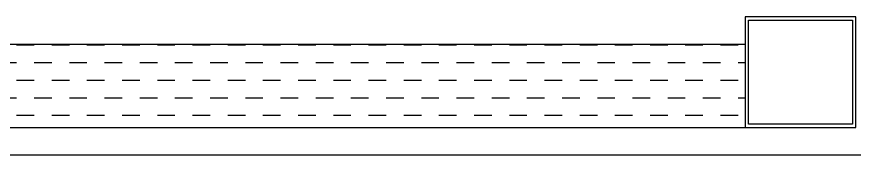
# Model space of a CAD drawing. Header units: centimetres. Extents: x 28733 to 98303, y -2883 to 8555.
# Drawn here: x 83999.5 to 84150.6, y 1513.6 to 1538.6 of the extents above; entities that cross this region are included whole.
import ezdxf

# ---------------------------------------------------------------- set-up
doc = ezdxf.new("R2010")
doc.units = ezdxf.units.CM
doc.header["$LTSCALE"] = 100
for name, color, linetype in [('A-WALL', 134, 'Continuous'), ('A-WALL-HTCH', 8, 'Continuous'), ('A-WALL-INSL', 249, 'Continuous'), ('S-STEL', 3, 'Continuous')]:
    doc.layers.add(name, color=color, linetype=linetype)
doc.linetypes.add('BATTING', pattern='A,0.00254,-2.54,[134,ltypeshp.shx,S=2.54,R=0,X=-2.54,Y=0],-5.08,[134,ltypeshp.shx,S=2.54,R=180,X=2.54,Y=0],-2.54', length=10.16254)

msp = doc.modelspace()

# ---------------------------------------------------------------- hatches: boundary and pattern name
at = {"layer": 'A-WALL-HTCH'}
h = msp.add_hatch(dxfattribs=at)
h.set_pattern_fill('DASH', color=256)
h.set_pattern_definition([(0, (-28157.4476, -0.018), (3.175, 3.175), [3.175, -3.175])])
h.paths.add_polyline_path([(84130.86, 1533.62), (83885.86, 1533.62), (83885.86, 1518.62), (84130.86, 1518.62)])

# ---------------------------------------------------------------- linework, layer by layer
at = {"layer": 'A-WALL'}
for p, q in [((83885.86, 1533.62), (84130.86, 1533.62)), ((83885.86, 1518.62), (84130.86, 1518.62))]:
    msp.add_line(p, q, dxfattribs=at)
at = {"layer": 'A-WALL-INSL', "linetype": 'BATTING', "ltscale": 0.005, "elevation": 0}
msp.add_lwpolyline([(87395.86, 1513.59), (82085.86, 1513.62)], dxfattribs=at)
at = {"layer": 'S-STEL'}
msp.add_lwpolyline([(84130.86, 1518.59), (84150.86, 1518.59), (84150.86, 1538.59), (84130.86, 1538.59)], close=True, dxfattribs=at)
at = {"layer": 'S-STEL', "elevation": 0}
msp.add_lwpolyline([(84131.46, 1537.99), (84150.26, 1537.99), (84150.26, 1519.19), (84131.46, 1519.19)], close=True, dxfattribs=at)

doc.saveas('drawing.dxf')
